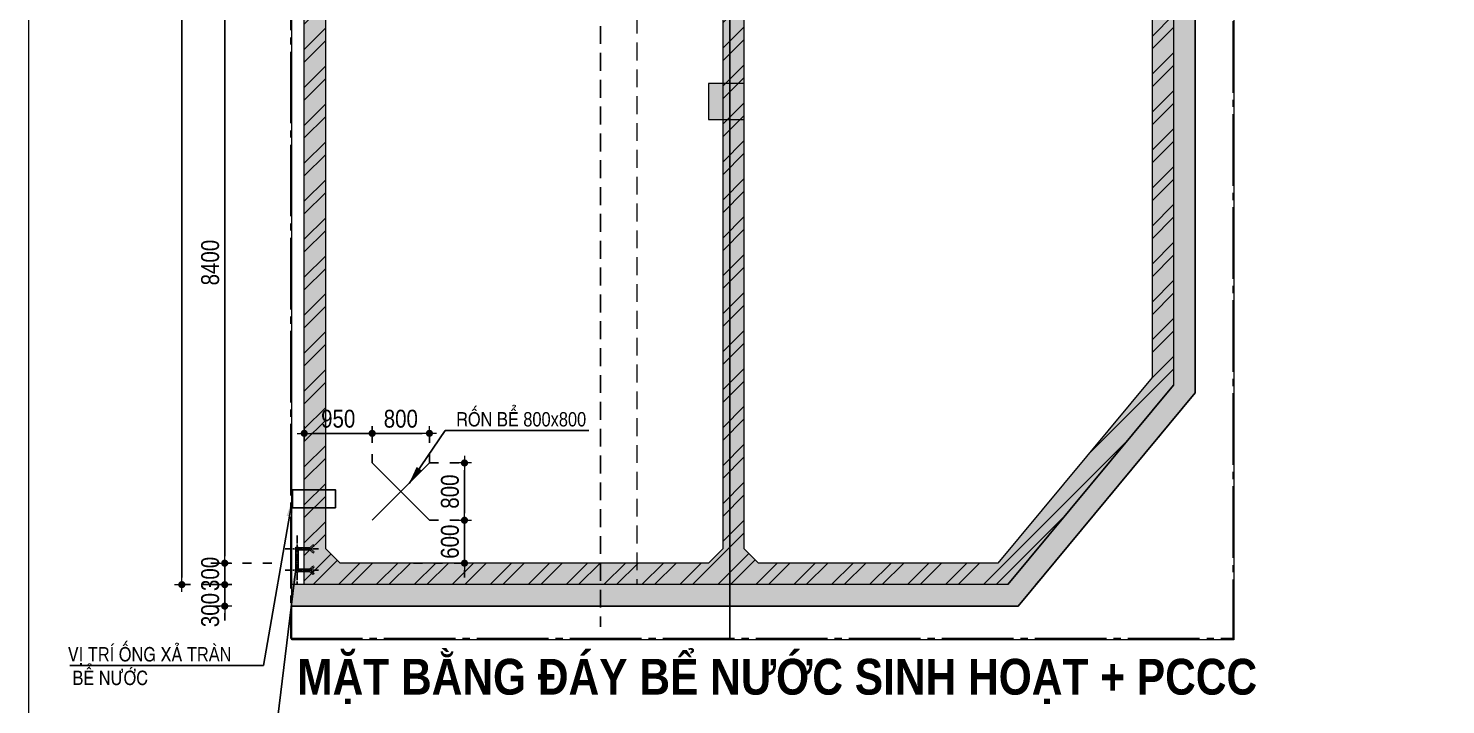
# Model space of a CAD drawing. Header units: millimetres. Extents: x -3021235 to -2791292, y 574414 to 656108.
# Drawn here: x -3021235 to -3001425, y 612313 to 621763 of the extents above; entities that cross this region are included whole.
import ezdxf
from ezdxf import colors
from ezdxf.entities.mleader import LeaderData, LeaderLine
from ezdxf.enums import TextEntityAlignment as Align
from ezdxf.math import Vec2, Vec3
from ezdxf.xclip import XClip

# ---------------------------------------------------------------- set-up
doc = ezdxf.new("R2010")
doc.units = ezdxf.units.MM
doc.header["$LTSCALE"] = 100
doc.header["$MEASUREMENT"] = 0
for name, pattern in [('A14-Chi Tiet Be Nuoc SH+PCCC$0$$0$HIDDEN', [0.375, 0.25, -0.125]), ('A14-Chi Tiet Be Nuoc SH+PCCC$0$Grid Line 200$0$Center101', [13, 10, -1, 1, -1]), ('A14-Chi Tiet Be Nuoc SH+PCCC$0$HTT Center', [13, 10, -1, 1, -1]), ('A14-Chi Tiet Be Nuoc SH+PCCC$0$HTT Hidden 10.5', [1.5, 1, -0.5]), ('A8-Chi tiet ramp doc$0$Grid Level$0$Center101', [13, 10, -1, 1, -1]), ('CHG_XX_Cot_Ham 1$0$MB_Luoi truc$0$HTT Hidden 21', [3, 2, -1]), ('CHG_XX_Cot_Ham 2$0$MB_Luoi truc$0$HTT Hidden 21', [3, 2, -1]), ('CHG_XX_Damsan_Ham 2$0$CHG_XX_Damsan_Ham 2$0$HIDDEN', [0.375, 0.25, -0.125]), ('CHG_XX_Luoi truc$0$MB_Luoi truc$0$Center101', [13, 10, -1, 1, -1]), ('HIDDEN5', [2.8375, 1.25, -1.5875]), ('MB Ham 2$0$COLD_WATER', [10.5, 6.5, -2, 0, -2])]:
    doc.linetypes.add(name, pattern=pattern)
doc.layers.get('0').update_dxf_attribs({"lineweight": 9})
doc.layers.get('Defpoints').update_dxf_attribs({"color": 254, "lineweight": 0})
for name, color, linetype, lineweight in [("'S_General_Dim_1", 1, 'Continuous', 18), ('CHG_XX_Cot_Ham 1$0$Ap0302_PC', 150, 'Continuous', 9), ('CHG_XX_Cot_Ham 1$0$Ap0311_H', 8, 'Continuous', 15), ('CHG_XX_Cot_Ham 2$0$NS-DuongBao', 3, 'Continuous', 18), ('CHG_XX_Cot_Ham 2$0$NS-Hatch', 8, 'Continuous', 25), ('CHG_XX_Cot_Ham 2$0$NS-Pier-H2', 150, 'Continuous', 13), ('CHG_XX_Damsan_Ham 1$0$DBAO', 3, 'Continuous', 13), ('CHG_XX_Damsan_Ham 1$0$DGIONG', 4, 'Continuous', 13), ("CHG_XX_Damsan_Ham 2$0$CHG_XX_Damsan_Ham 2$0$'S_General_Hidden_1 Thin", 1, 'CHG_XX_Damsan_Ham 2$0$CHG_XX_Damsan_Ham 2$0$HIDDEN', 18), ('CHG_XX_Damsan_Ham 2$0$CHG_XX_Damsan_Ham 2$0$CHG_XX_Damsan_Ham 2$0$Start net bao', 3, 'Continuous', 18), ('CHG_XX_Damsan_Ham 2$0$CHG_XX_Damsan_Ham 2$0$DBAO', 3, 'Continuous', 13), ('CHG_XX_Damsan_Ham 2$0$CHG_XX_Damsan_Ham 2$0$DTE-MEP-H-SLAB TEXT', 3, 'Continuous', 0), ('CHG_XX_Damsan_Ham 2$0$CHG_XX_Damsan_Ham 2$0$mach ngung thi cong', 6, 'Continuous', 13), ('CHG_XX_Damsan_Ham 2$0$CHG_XX_Damsan_Ham 2$0$Start net bao', 3, 'Continuous', 18), ('CHG_XX_Damsan_Ham 2$0$HATCH', 154, 'Continuous', 9), ('S_Concrete_Cont_2 Normal', 2, 'Continuous', 13)]:
    doc.layers.add(name, color=color, linetype=linetype, lineweight=lineweight)
for name, color, linetype in [('A14-Chi Tiet Be Nuoc SH+PCCC$0$CHI TIET RAMP DOC$0$Title Text', 1, 'Continuous'), ('A14-Chi Tiet Be Nuoc SH+PCCC$0$Ghi chu ban ve', 3, 'Continuous'), ('A14-Chi Tiet Be Nuoc SH+PCCC$0$Grid Line 200$0$Grid Line', 251, 'A14-Chi Tiet Be Nuoc SH+PCCC$0$Grid Line 200$0$Center101'), ('A14-Chi Tiet Be Nuoc SH+PCCC$0$Hatch vat lieu', 252, 'Continuous'), ('A14-Chi Tiet Be Nuoc SH+PCCC$0$Luoi Truc', 251, 'A14-Chi Tiet Be Nuoc SH+PCCC$0$HTT Center'), ('A14-Chi Tiet Be Nuoc SH+PCCC$0$Net Thay khac', 30, 'Continuous'), ('A14-Chi Tiet Be Nuoc SH+PCCC$0$Net thay Tuong', 3, 'Continuous'), ('A8-Chi tiet ramp doc$0$Grid Level$0$Podium Grid Line', 251, 'A8-Chi tiet ramp doc$0$Grid Level$0$Center101'), ('CHG_XX_Cot_Ham 1$0$MB_Cot ham$0$Concrete Line', 6, 'Continuous'), ('CHG_XX_Cot_Ham 1$0$mb_cot tang 1-3$0$Concrete Line', 6, 'Continuous'), ('CHG_XX_Damsan_Ham 2$0$CHG_XX_Damsan_Ham 2$0$MEP-00-GENERAL-35', 2, 'Continuous'), ('CHG_XX_Luoi truc$0$Grid', 34, 'Continuous'), ('CHG_XX_Luoi truc$0$Grid Line', 251, 'CHG_XX_Luoi truc$0$MB_Luoi truc$0$Center101'), ('MB Ham 2$0$MEP-H-N-CWATR-50CW', 3, 'MB Ham 2$0$COLD_WATER')]:
    doc.layers.add(name, color=color, linetype=linetype)
for name, color, linetype, lineweight, plot in [('CHG_XX_Cot_Ham 2$0$NS-Column-H2', 90, 'Continuous', 13, False), ('CHG_XX_Cot_Ham 2$0$NS-Column-H2 @ 1', 90, 'Continuous', 13, False), ('CHG_XX_Cot_Ham 2$0$NS-Column-H2 @ 150', 90, 'Continuous', 13, False)]:
    doc.layers.add(name, color=color, linetype=linetype, lineweight=lineweight, plot=plot)
doc.styles.add('A14-Chi Tiet Be Nuoc SH+PCCC$0$$0$Title Block Bold', font='VHELVEB_0.TTF')
doc.styles.add('A14-Chi Tiet Be Nuoc SH+PCCC$0$VNI-HelveC', font='VHELVCN_0.TTF')
doc.styles.add('ARIAL', font='ARIALN.TTF')
doc.styles.add('ArialB', font='arialbd.ttf')
doc.styles.add('CHG_XX_Damsan_Ham 1$0$MB Ham 1$0$DTE-VN', font='vn_vni.shx', dxfattribs={"width": 0.6})
doc.styles.add('CHG_XX_Luoi truc$0$MB_Luoi truc$0$Grid A-F$0$VNI-HelveCB', font='VHELVCB_0.TTF')
doc.dimstyles.new('RHE_100', dxfattribs={"dimscale": 100, "dimtxt": 2.5, "dimasz": 1, "dimexe": 0, "dimexo": 0, "dimgap": 0.75, "dimtad": 1, "dimdec": 0, "dimrnd": 10, "dimzin": 9, "dimdsep": 46, "dimtxsty": 'ARIAL', "dimblk1": 'DIMDOT', "dimblk2": 'DIMDOT', "dimsah": 1, "dimcen": 2, "dimdle": 3, "dimclre": 8, "dimclrt": 2, "dimadec": 0, "dimazin": 0, "dimtfac": 1, "dimtdec": 0, "dimtix": 1, "dimtmove": 2, "dimatfit": 3, "dimldrblk": 'DIMPIJL', "dimfxl": 1, "dimtvp": 1.8, "dimtolj": 1, "dimtzin": 0, "dimarcsym": 0})

# ---------------------------------------------------------------- blocks, each defined once
blk = doc.blocks.new('*U1432')
at = {"layer": 'CHG_XX_Cot_Ham 2$0$NS-Column-H2 @ 1'}
h = blk.add_hatch(color=256, dxfattribs=at)
h.dxf.hatch_style = 1
h.paths.add_polyline_path([(-250, -250), (-250, 250), (250, 250), (250, -250)])
at = {"layer": 'CHG_XX_Cot_Ham 2$0$NS-Column-H2 @ 150'}
h = blk.add_hatch(color=256, dxfattribs=at)
h.dxf.hatch_style = 1
h.paths.add_polyline_path([(-250, -250), (-250, 250), (250, 250), (250, -250)])
blk = doc.blocks.new('CHG_XX_Cot_Ham 2$0$500x500')
at = {"layer": 'CHG_XX_Cot_Ham 2$0$NS-Column-H2'}
blk.add_lwpolyline([(250, -250), (250, 250), (-250, 250), (-250, -250)], close=True, dxfattribs=at)
blk.add_blockref('*U1432', (0, 0), dxfattribs=at)
blk = doc.blocks.new('*U1206')
at = {"layer": 'CHG_XX_Luoi truc$0$Grid Line'}
blk.add_line((0, 0), (0, 608), dxfattribs=at)
at = {"layer": 'CHG_XX_Luoi truc$0$Grid', "lineweight": -2, "style": 'CHG_XX_Luoi truc$0$MB_Luoi truc$0$Grid A-F$0$VNI-HelveCB'}
for tag, p in [('GRIDSUB', (0, 617)), ('GRID', (0, -9))]:
    blk.add_attdef(tag, text='', height=5, dxfattribs=at).set_placement(p, align=Align.MIDDLE)
blk = doc.blocks.new('*U1208')
at = {"layer": 'CHG_XX_Luoi truc$0$Grid Line'}
blk.add_line((0, 0), (0, 438), dxfattribs=at)
at = {"layer": 'CHG_XX_Luoi truc$0$Grid', "lineweight": -2, "style": 'CHG_XX_Luoi truc$0$MB_Luoi truc$0$Grid A-F$0$VNI-HelveCB'}
for tag, p in [('GRIDSUB', (0, 447)), ('GRID', (0, -9))]:
    blk.add_attdef(tag, text='', height=5, dxfattribs=at).set_placement(p, align=Align.MIDDLE)
blk = doc.blocks.new('CHG_XX_Luoi truc')
at = {"layer": 'CHG_XX_Luoi truc$0$Grid', "xscale": 300, "yscale": 300, "zscale": 300}
blk.add_blockref('*U1206', (99550, -12747), dxfattribs=at)
at = {"layer": 'CHG_XX_Luoi truc$0$Grid', "xscale": 300.0000000000013, "yscale": 300.0000000000013, "zscale": 300.0000000000013, "rotation": 90}
blk.add_blockref('*U1208', (110703, 106750), dxfattribs=at)
blk = doc.blocks.new('CHG_XX_Cot_Ham 2')
at = {"layer": 'CHG_XX_Cot_Ham 2$0$NS-Hatch'}
h = blk.add_hatch(dxfattribs=at)
h.set_pattern_fill('ANSI32', color=256, scale=1000, style=0)
h.set_pattern_definition([(45, (-2213769.43, 588216.8), (-265.165043, 265.165043), []), (45, (-2213592.66, 588216.8), (-265.165043, 265.165043), [])])
h.paths.add_polyline_path([(99450, -8200), (99250, -8400), (94099.8, -8400), (93899.8, -8200), (93899.8, 13349.8), (94100, 13550), (96700, 13550), (99250, 13550), (99450, 13350)], flags=16)
h.paths.add_polyline_path([(93599.8, 13850), (97000, 13850), (99550, 13850), (105750, 13850), (105750, -5913.6), (103434.7, -8700), (93599.8, -8700)])
h.paths.add_polyline_path([(99950, 13550), (105250, 13550), (105450, 13350), (105450, -5805.3), (103294, -8400), (99950, -8400), (99750, -8200), (99750, 13350)])
h = blk.add_hatch(dxfattribs=at)
h.set_pattern_fill('AR-CONC', color=256, scale=50)
h.set_pattern_definition([(50, (0, 0), (358.6301, -31.3761), [37.5, -412.5]), (355, (0, 0), (-69.3757, 376.0961), [30, -330]), (100.45144, (29.9, -2.6), (289.2544, 344.72), [31.8701, -350.571]), (46.1842, (0, 100), (533.6207, -82.7596), [56.25, -618.75]), (96.63564, (44.47, 93.1), (467.331, 487.0593), [47.8052, -525.857]), (351.18416, (0, 100), (467.331, 487.0593), [45, -495]), (21, (50, 75), (298.4535, -201.30945), [37.5, -412.5]), (326, (50, 75), (121.6577, 362.575), [30, -330]), (71.45144, (74.87, 58.22), (420.1112, 161.2656), [31.8701, -350.571]), (37.5, (0, 0), (6.07993, 166.44693), [0, -326, 0, -335, 0, -331.25]), (7.5, (0, 0), (131.53477, 197.20586), [0, -191, 0, -318.5, 0, -126.25]), (327.5, (-111.5, 0), (266.91122, -11.27744), [0, -125, 0, -390, 0, -517.5]), (317.5, (-161.5, 0), (291.5931, 50.0525), [0, -162.5, 0, -259, 0, -367.5])])
h.paths.add_polyline_path([(99450, -8200), (99250, -8400), (94099.8, -8400), (93899.8, -8200), (93899.8, 13349.8), (94100, 13550), (96700, 13550), (99250, 13550), (99450, 13350)], flags=16)
h.paths.add_polyline_path([(93599.8, 13850), (97000, 13850), (99550, 13850), (105750, 13850), (105750, -5913.6), (103434.7, -8700), (93599.8, -8700)])
h.paths.add_polyline_path([(99950, 13550), (105250, 13550), (105450, 13350), (105450, -5805.3), (103294, -8400), (99950, -8400), (99750, -8200), (99750, 13350)])
at = {"layer": 'CHG_XX_Cot_Ham 2$0$NS-Pier-H2'}
h = blk.add_hatch(color=256, dxfattribs=at)
h.dxf.hatch_style = 1
h.paths.add_polyline_path([(99639.2, 163400), (-10900, 163400), (-10900, 85450), (-300, 85450), (-300, 84050), (32350, 84050), (32350, -9000), (103575.5, -9000), (106050, -6022), (106050, 158254.3)])
h.paths.add_polyline_path([(99533.7, 163100), (105750, 158110.4), (105750, 90450), (105650, 90450), (105750, 90450), (105750, 13850), (105750, 13722.3), (105750, -5913.6), (103434.7, -8700), (93599.8, -8700), (93299.8, -8700), (32650, -8700), (32650, 84350), (0, 84350), (0, 85750), (-10600, 85750), (-10600, 163100), (93600, 163100)], flags=16)
at = {"layer": 'CHG_XX_Cot_Ham 2$0$NS-DuongBao'}
for points in [[(93599.8, 13850), (97000, 13850), (97000, 13850), (99550, 13850), (99550, 13850), (105750, 13850), (105750, -5913.6), (103434.7, -8700), (93599.8, -8700), (93599.8, 13850)], [(99450, -8200), (99250, -8400), (94099.8, -8400), (93899.8, -8200), (93899.8, 13349.8), (94100, 13550), (96700, 13550), (96700, 13550), (99250, 13550), (99450, 13350), (99450, -8200)], [(105450, 13350), (105450, -5805.3), (103294, -8400), (99950, -8400), (99750, -8200), (99750, 13350), (99950, 13550), (105250, 13550), (105450, 13350)]]:
    blk.add_lwpolyline(points, dxfattribs=at)
at = {"layer": 'CHG_XX_Cot_Ham 2$0$NS-Hatch'}
blk.add_line((103434.7, -8700), (105750, -5913.6), dxfattribs=at)
at = {"layer": 'CHG_XX_Cot_Ham 2$0$NS-Pier-H2'}
for p, q in [((106050, 158254.3), (106050, -6022)), ((106050, -6022), (103575.5, -9000)), ((93599.8, -8700), (32650, -8700)), ((103575.5, -9000), (32350, -9000))]:
    blk.add_line(p, q, dxfattribs=at)
at = {"layer": 'CHG_XX_Cot_Ham 2$0$NS-Pier-H2', "linetype": 'CHG_XX_Cot_Ham 2$0$MB_Luoi truc$0$HTT Hidden 21'}
blk.add_lwpolyline([(99639.2, 163400), (106050, 158254.3), (106050, -6022), (103575.5, -9000), (32350, -9000), (32350, 84050), (-300, 84050), (-300, 85450), (-10900, 85450), (-10900, 163400)], close=True, dxfattribs=at)
at = {"layer": 'CHG_XX_Cot_Ham 2$0$NS-Pier-H2'}
blk.add_lwpolyline([(99450, 4800), (99450, -8100)], dxfattribs=at)
at = {"layer": 'CHG_XX_Cot_Ham 2$0$NS-Column-H2'}
blk.add_blockref('CHG_XX_Cot_Ham 2$0$500x500', (99500, -1950), dxfattribs=at)
at = {"layer": 'CHG_XX_Cot_Ham 2$0$NS-Pier-H2'}
blk.add_blockref('CHG_XX_Luoi truc', (0, 0), dxfattribs=at)
blk = doc.blocks.new('CHG_XX_Damsan_Ham 2$0$CHG_XX_Damsan_Ham 2$0$sdfsgdh')
at = {"layer": 'CHG_XX_Damsan_Ham 2$0$CHG_XX_Damsan_Ham 2$0$DTE-MEP-H-SLAB TEXT', "color": 2, "ltscale": 0.5, "flags": 128}
blk.add_lwpolyline([(102488, -169200), (103400, -169200), (103400, -146650), (116050, -146650), (116050, -126126)], dxfattribs=at)
at = {"layer": 'CHG_XX_Damsan_Ham 2$0$CHG_XX_Damsan_Ham 2$0$MEP-00-GENERAL-35'}
blk.add_lwpolyline([(99488, -169200), (99488, -167800), (102288, -167800), (102288, -169400), (103600, -169400), (103600, -146850), (116250, -146850), (116250, -125526)], dxfattribs=at)
blk = doc.blocks.new('CHG_XX_Damsan_Ham 2', base_point=(3089256, -609981))
at = {"layer": "CHG_XX_Damsan_Ham 2$0$CHG_XX_Damsan_Ham 2$0$'S_General_Hidden_1 Thin", "ltscale": 10}
for p, q in [((98250, 0), (98250, -8700)), ((99550, 0), (99550, -8700))]:
    blk.add_line(p, q, dxfattribs=at)
at = {"layer": 'CHG_XX_Damsan_Ham 2$0$CHG_XX_Damsan_Ham 2$0$CHG_XX_Damsan_Ham 2$0$Start net bao'}
for points in [[(-10900, 163400), (99639, 163400), (106050, 158250), (106050, -6022), (103576, -9000), (32350, -9000), (32350, 84050), (-300, 84050)], [(93300, -8700), (93300, -9000), (103576, -9000), (106050, -6022), (106050, 13850)]]:
    blk.add_lwpolyline(points, dxfattribs=at)
at = {"layer": 'CHG_XX_Damsan_Ham 2$0$CHG_XX_Damsan_Ham 2$0$mach ngung thi cong'}
blk.add_lwpolyline([(23700, 90148), (-100, 90150), (-100, 153400), (99650, 153400), (99650, 71950), (75851, 71950), (75851, 88800), (75851, 88800), (75851, 129600), (23700, 129600)], close=True, dxfattribs=at)
at = {"layer": 'CHG_XX_Damsan_Ham 2$0$CHG_XX_Damsan_Ham 2$0$Start net bao'}
for points in [[(-10900, 163400), (99639, 163400), (106050, 158250), (106050, -6022), (103576, -9000), (32350, -9000), (32350, 84050), (-300, 84050)], [(93300, -8700), (93300, -9000), (103576, -9000), (106050, -6022), (106050, 13850)]]:
    blk.add_lwpolyline(points, dxfattribs=at)
at = {"layer": 'CHG_XX_Damsan_Ham 2$0$CHG_XX_Damsan_Ham 2$0$DBAO'}
blk.add_blockref('CHG_XX_Cot_Ham 2', (0, 0), dxfattribs=at)
at = {"layer": 'CHG_XX_Damsan_Ham 2$0$CHG_XX_Damsan_Ham 2$0$DTE-MEP-H-SLAB TEXT'}
blk.add_blockref('CHG_XX_Damsan_Ham 2$0$CHG_XX_Damsan_Ham 2$0$sdfsgdh', (-10700, 160900), dxfattribs=at)
at = {"layer": 'CHG_XX_Damsan_Ham 2$0$HATCH'}
blk.add_blockref('CHG_XX_Cot_Ham 2', (0, 0), dxfattribs=at)
blk = doc.blocks.new('DIMDOT')
for p, q in [((1, 0), (-1, 0)), ((0, -1), (0, 1))]:
    blk.add_line(p, q)
at = {"const_width": 0.5}
blk.add_lwpolyline([(-0.25, 0, 1), (0.25, 0, 1)], format="xyb", close=True, dxfattribs=at)
blk = doc.blocks.new('*D21')
at = {"layer": "'S_General_Dim_1", "color": 8, "linetype": 'HIDDEN5', "lineweight": -2, "transparency": 16777216}
for p, q in [((-3017834, 622690), (-3018490, 622690)), ((-3017834, 614290), (-3018490, 614290))]:
    blk.add_line(p, q, dxfattribs=at)
at = {"layer": "'S_General_Dim_1", "color": 0, "lineweight": -2, "transparency": 16777216}
blk.add_line((-3018490, 622590), (-3018490, 614390), dxfattribs=at)
at = {"layer": 'Defpoints', "color": 0, "transparency": 16777216}
for p in [(-3017834, 622690), (-3018490, 614290), (-3017834, 614290)]:
    blk.add_point(p, dxfattribs=at)
at = {"layer": "'S_General_Dim_1", "color": 0, "lineweight": -2, "transparency": 16777216, "xscale": 100, "yscale": 100, "zscale": 100}
for p, rotation in [((-3018490, 622690), 90), ((-3018490, 614290), 270)]:
    blk.add_blockref('DIMDOT', p, dxfattribs=dict(at, rotation=rotation))
at = {"layer": "'S_General_Dim_1", "color": 2, "transparency": 16777216, "insert": (-3018693, 618490), "char_height": 250, "attachment_point": 5, "rotation": 90, "style": 'ARIAL'}
blk.add_mtext('\\A1;8400', dxfattribs=at)
blk = doc.blocks.new('DIMPIJL')
at = {"linetype": 'ByBlock'}
blk.add_solid([(-2.5, 0.42), (-2.5, -0.42), (0, 0)], dxfattribs=at)
blk = doc.blocks.new('*D22')
at = {"layer": "'S_General_Dim_1", "color": 0, "lineweight": -2, "transparency": 16777216}
for p, q in [((-3018490, 614390), (-3018490, 614490)), ((-3018490, 614290), (-3018490, 613990)), ((-3018490, 613890), (-3018490, 613790))]:
    blk.add_line(p, q, dxfattribs=at)
at = {"layer": "'S_General_Dim_1", "color": 8, "linetype": 'HIDDEN5', "lineweight": -2, "transparency": 16777216}
for p, q in [((-3018684, 614290), (-3018490, 614290)), ((-3018684, 613990), (-3018490, 613990))]:
    blk.add_line(p, q, dxfattribs=at)
at = {"layer": 'Defpoints', "color": 0, "transparency": 16777216}
for p in [(-3018684, 614290), (-3018684, 613990), (-3018490, 613990)]:
    blk.add_point(p, dxfattribs=at)
at = {"layer": "'S_General_Dim_1", "color": 0, "lineweight": -2, "transparency": 16777216, "xscale": 100, "yscale": 100, "zscale": 100}
for p, rotation in [((-3018490, 614290), 270), ((-3018490, 613990), 90)]:
    blk.add_blockref('DIMDOT', p, dxfattribs=dict(at, rotation=rotation))
at = {"layer": "'S_General_Dim_1", "color": 2, "transparency": 16777216, "insert": (-3018693, 614140), "char_height": 250, "attachment_point": 5, "rotation": 90, "style": 'ARIAL'}
blk.add_mtext('\\A1;300', dxfattribs=at)
blk = doc.blocks.new('*D23')
at = {"layer": "'S_General_Dim_1", "color": 0, "lineweight": -2, "transparency": 16777216}
for p, q in [((-3018490, 614090), (-3018490, 614190)), ((-3018490, 613990), (-3018490, 613690)), ((-3018490, 613590), (-3018490, 613490))]:
    blk.add_line(p, q, dxfattribs=at)
at = {"layer": "'S_General_Dim_1", "color": 8, "linetype": 'HIDDEN5', "lineweight": -2, "transparency": 16777216}
for p, q in [((-3018684, 613990), (-3018490, 613990)), ((-3018684, 613690), (-3018490, 613690))]:
    blk.add_line(p, q, dxfattribs=at)
at = {"layer": 'Defpoints', "color": 0, "transparency": 16777216}
for p in [(-3018684, 613990), (-3018684, 613690), (-3018490, 613690)]:
    blk.add_point(p, dxfattribs=at)
at = {"layer": "'S_General_Dim_1", "color": 0, "lineweight": -2, "transparency": 16777216, "xscale": 100, "yscale": 100, "zscale": 100}
for p, rotation in [((-3018490, 613990), 270), ((-3018490, 613690), 90)]:
    blk.add_blockref('DIMDOT', p, dxfattribs=dict(at, rotation=rotation))
at = {"layer": "'S_General_Dim_1", "color": 2, "transparency": 16777216, "insert": (-3018693, 613635), "char_height": 250, "attachment_point": 5, "rotation": 90, "style": 'ARIAL'}
blk.add_mtext('\\A1;300', dxfattribs=at)
blk = doc.blocks.new('*D24')
at = {"layer": "'S_General_Dim_1", "color": 8, "linetype": 'HIDDEN5', "lineweight": -2, "transparency": 16777216}
for p, q in [((-3018684, 636540), (-3019090, 636540)), ((-3018684, 613990), (-3019090, 613990))]:
    blk.add_line(p, q, dxfattribs=at)
at = {"layer": "'S_General_Dim_1", "color": 0, "lineweight": -2, "transparency": 16777216}
blk.add_line((-3019090, 636440), (-3019090, 614090), dxfattribs=at)
at = {"layer": 'Defpoints', "color": 0, "transparency": 16777216}
for p in [(-3018684, 636540), (-3019090, 613990), (-3018684, 613990)]:
    blk.add_point(p, dxfattribs=at)
at = {"layer": "'S_General_Dim_1", "color": 0, "lineweight": -2, "transparency": 16777216, "xscale": 100, "yscale": 100, "zscale": 100}
for p, rotation in [((-3019090, 636540), 90), ((-3019090, 613990), 270)]:
    blk.add_blockref('DIMDOT', p, dxfattribs=dict(at, rotation=rotation))
at = {"layer": "'S_General_Dim_1", "color": 2, "transparency": 16777216, "insert": (-3019293, 625265), "char_height": 250, "attachment_point": 5, "rotation": 90, "style": 'ARIAL'}
blk.add_mtext('\\A1;22550', dxfattribs=at)
blk = doc.blocks.new('*D77')
at = {"layer": "'S_General_Dim_1", "color": 8, "linetype": 'HIDDEN5', "lineweight": -2, "transparency": 16777216}
for p, q in [((-3016429, 615690), (-3016429, 616104)), ((-3015629, 615690), (-3015629, 616104))]:
    blk.add_line(p, q, dxfattribs=at)
at = {"layer": "'S_General_Dim_1", "color": 0, "lineweight": -2, "transparency": 16777216}
blk.add_line((-3015729, 616104), (-3016329, 616104), dxfattribs=at)
at = {"layer": 'Defpoints', "color": 0, "transparency": 16777216}
for p in [(-3016429, 616104), (-3016429, 615690), (-3015629, 615690)]:
    blk.add_point(p, dxfattribs=at)
at = {"layer": "'S_General_Dim_1", "color": 0, "lineweight": -2, "transparency": 16777216, "xscale": 100, "yscale": 100, "zscale": 100, "rotation": 180}
blk.add_blockref('DIMDOT', (-3016429, 616104), dxfattribs=at)
at = {"layer": "'S_General_Dim_1", "color": 0, "lineweight": -2, "transparency": 16777216, "xscale": 100, "yscale": 100, "zscale": 100}
blk.add_blockref('DIMDOT', (-3015629, 616104), dxfattribs=at)
at = {"layer": "'S_General_Dim_1", "color": 2, "transparency": 16777216, "insert": (-3016029, 616307), "char_height": 250, "attachment_point": 5, "style": 'ARIAL'}
blk.add_mtext('\\A1;800', dxfattribs=at)
blk = doc.blocks.new('*D78')
at = {"layer": "'S_General_Dim_1", "color": 0, "lineweight": -2, "transparency": 16777216}
blk.add_line((-3016529, 616104), (-3017279, 616104), dxfattribs=at)
at = {"layer": "'S_General_Dim_1", "color": 8, "linetype": 'HIDDEN5', "lineweight": -2, "transparency": 16777216}
blk.add_line((-3016429, 615690), (-3016429, 616104), dxfattribs=at)
at = {"layer": 'Defpoints', "color": 0, "transparency": 16777216}
for p in [(-3017379, 616104), (-3017379, 616104), (-3016429, 615690)]:
    blk.add_point(p, dxfattribs=at)
at = {"layer": "'S_General_Dim_1", "color": 0, "lineweight": -2, "transparency": 16777216, "xscale": 100, "yscale": 100, "zscale": 100, "rotation": 180}
blk.add_blockref('DIMDOT', (-3017379, 616104), dxfattribs=at)
at = {"layer": "'S_General_Dim_1", "color": 0, "lineweight": -2, "transparency": 16777216, "xscale": 100, "yscale": 100, "zscale": 100}
blk.add_blockref('DIMDOT', (-3016429, 616104), dxfattribs=at)
at = {"layer": "'S_General_Dim_1", "color": 2, "transparency": 16777216, "insert": (-3016904, 616307), "char_height": 250, "attachment_point": 5, "style": 'ARIAL'}
blk.add_mtext('\\A1;950', dxfattribs=at)
blk = doc.blocks.new('*D79')
at = {"layer": "'S_General_Dim_1", "color": 8, "linetype": 'HIDDEN5', "lineweight": -2, "transparency": 16777216}
for p, q in [((-3015629, 615690), (-3015139, 615690)), ((-3015629, 614890), (-3015139, 614890))]:
    blk.add_line(p, q, dxfattribs=at)
at = {"layer": "'S_General_Dim_1", "color": 0, "lineweight": -2, "transparency": 16777216}
blk.add_line((-3015139, 615590), (-3015139, 614990), dxfattribs=at)
at = {"layer": 'Defpoints', "color": 0, "transparency": 16777216}
for p in [(-3015629, 615690), (-3015629, 614890), (-3015139, 614890)]:
    blk.add_point(p, dxfattribs=at)
at = {"layer": "'S_General_Dim_1", "color": 0, "lineweight": -2, "transparency": 16777216, "xscale": 100, "yscale": 100, "zscale": 100}
for p, rotation in [((-3015139, 615690), 90), ((-3015139, 614890), 270)]:
    blk.add_blockref('DIMDOT', p, dxfattribs=dict(at, rotation=rotation))
at = {"layer": "'S_General_Dim_1", "color": 2, "transparency": 16777216, "insert": (-3015342, 615290), "char_height": 250, "attachment_point": 5, "rotation": 90, "style": 'ARIAL'}
blk.add_mtext('\\A1;800', dxfattribs=at)
blk = doc.blocks.new('*D80')
at = {"layer": "'S_General_Dim_1", "color": 0, "lineweight": -2, "transparency": 16777216}
for p, q in [((-3015139, 614990), (-3015139, 615090)), ((-3015139, 614890), (-3015139, 614290)), ((-3015139, 614190), (-3015139, 614090))]:
    blk.add_line(p, q, dxfattribs=at)
at = {"layer": "'S_General_Dim_1", "color": 8, "linetype": 'HIDDEN5', "lineweight": -2, "transparency": 16777216}
for p, q in [((-3015629, 614890), (-3015139, 614890)), ((-3015853, 614290), (-3015139, 614290))]:
    blk.add_line(p, q, dxfattribs=at)
at = {"layer": 'Defpoints', "color": 0, "transparency": 16777216}
for p in [(-3015629, 614890), (-3015853, 614290), (-3015139, 614290)]:
    blk.add_point(p, dxfattribs=at)
at = {"layer": "'S_General_Dim_1", "color": 0, "lineweight": -2, "transparency": 16777216, "xscale": 100, "yscale": 100, "zscale": 100}
for p, rotation in [((-3015139, 614890), 270), ((-3015139, 614290), 90)]:
    blk.add_blockref('DIMDOT', p, dxfattribs=dict(at, rotation=rotation))
at = {"layer": "'S_General_Dim_1", "color": 2, "transparency": 16777216, "insert": (-3015342, 614590), "char_height": 250, "attachment_point": 5, "rotation": 90, "style": 'ARIAL'}
blk.add_mtext('\\A1;600', dxfattribs=at)
blk = doc.blocks.new('*U117')
h = blk.add_hatch(color=256)
edge = h.paths.add_edge_path()
edge.add_line((-600, 0), (-849, 0))
edge.add_line((-849, 0), (0, 849))
edge.add_line((0, 849), (849, 0))
edge.add_line((849, 0), (600, 0))
edge.add_arc((0, 0), 600, 360, 540)
at = {"linetype": 'A14-Chi Tiet Be Nuoc SH+PCCC$0$$0$HIDDEN', "ltscale": 10}
blk.add_line((-600, 0), (-25495, 0), dxfattribs=at)
blk.add_line((-600, 0), (600, 0))
blk.add_lwpolyline([(-600, 0), (-849, 0), (0, 849), (849, 0), (600, 0, 1)], format="xyb", close=True)
blk.add_circle((0, 0), 600)
at = {"style": 'A14-Chi Tiet Be Nuoc SH+PCCC$0$$0$Title Block Bold', "flags": 8}
blk.add_attdef('VIEWNUMBER', text='', height=300, dxfattribs=at).set_placement((0, 0), align=Align.BOTTOM_CENTER)
blk.add_attdef('DRAWINGREFERENCE', text='', height=250, dxfattribs=at).set_placement((0, -120), align=Align.TOP_CENTER)
blk = doc.blocks.new('CHG_XX_Cot_Ham 1')
at = {"layer": 'CHG_XX_Cot_Ham 1$0$Ap0311_H'}
h = blk.add_hatch(color=256, dxfattribs=at)
h.dxf.hatch_style = 1
h.paths.add_polyline_path([(99639.2, 163400), (-10900, 163400), (-10900, 85450), (-300, 85450), (-300, 84050), (32350, 84050), (32350, -9000), (103575.5, -9000), (106050, -6022), (106050, 158254.3)])
h.paths.add_polyline_path([(99533.7, 163100), (105750, 158110.4), (105750, 90450), (105650, 90450), (105650, 90450), (105750, 90450), (105750, 13850), (105750, 13825.9), (105750, -5913.6), (103434.7, -8700), (93600, -8700), (32650, -8700), (32650, 84350), (0, 84350), (0, 85750), (-10600, 85750), (-10600, 163100), (93600, 163100)], flags=16)
at = {"layer": 'CHG_XX_Cot_Ham 1$0$Ap0302_PC'}
blk.add_lwpolyline([(32350, 84050), (-300, 84050), (-300, 85450), (-10900, 85450), (-10900, 163400), (99639.2, 163400), (106050, 158254.3), (106050, -6022), (103575.5, -9000), (32350, -9000)], close=True, dxfattribs=at)
blk.add_lwpolyline([(105750, 90444), (105750, -5913.6), (103434.7, -8700), (32650, -8700), (32650, 84350), (0, 84350), (0, 85750), (-10600, 85750), (-10600, 163100), (99533.7, 163100), (105750, 158110.4), (105750, 127475.9)], dxfattribs=at)
at = {"layer": 'CHG_XX_Cot_Ham 1$0$MB_Cot ham$0$Concrete Line', "linetype": 'CHG_XX_Cot_Ham 1$0$MB_Luoi truc$0$HTT Hidden 21'}
blk.add_lwpolyline([(99639.2, 163400), (106050, 158254.3), (106050, -6022), (103575.5, -9000), (32350, -9000), (32350, 84050), (-300, 84050), (-300, 85450), (-10900, 85450), (-10900, 163400)], close=True, dxfattribs=at)
at = {"layer": 'CHG_XX_Cot_Ham 1$0$mb_cot tang 1-3$0$Concrete Line'}
blk.add_blockref('CHG_XX_Luoi truc', (0, 0), dxfattribs=at)
blk = doc.blocks.new('A14-Chi Tiet Be Nuoc SH+PCCC$0$HHH')
at = {"layer": 'A14-Chi Tiet Be Nuoc SH+PCCC$0$Hatch vat lieu', "linetype": 'A14-Chi Tiet Be Nuoc SH+PCCC$0$HTT Hidden 10.5', "ltscale": 0.1}
for p, q in [((-208, 122), (-194, 137)), ((-208, 122), (-166, 80)), ((-194, 137), (-152, 94)), ((-166, 0), (-166, 80)), ((-152, 94), (-148, 94)), ((-106, 137), (-148, 94)), ((-92, 122), (-134, 80)), ((-134, 0), (-134, 80)), ((-92, 122), (-106, 137)), ((92, 122), (106, 137)), ((92, 122), (134, 80)), ((106, 137), (148, 94)), ((134, 0), (134, 80)), ((148, 94), (152, 94)), ((194, 137), (152, 94)), ((208, 122), (166, 80)), ((166, 0), (166, 80)), ((208, 122), (194, 137))]:
    blk.add_line(p, q, dxfattribs=at)
at = {"layer": 'A14-Chi Tiet Be Nuoc SH+PCCC$0$Luoi Truc', "linetype": 'A14-Chi Tiet Be Nuoc SH+PCCC$0$HTT Center', "ltscale": 0.1}
for p, q in [((-150, -265), (-150, 200)), ((150, -265), (150, 200)), ((-335, -100), (335, -100))]:
    blk.add_line(p, q, dxfattribs=at)
at = {"layer": 'A14-Chi Tiet Be Nuoc SH+PCCC$0$Net Thay khac'}
for p, q in [((-166, -81), (-166, 0)), ((-134, -81), (-134, 0)), ((134, -81), (134, 0)), ((166, -81), (166, 0)), ((-131, -84), (131, -84)), ((-131, -116), (131, -116))]:
    blk.add_line(p, q, dxfattribs=at)
at = {"layer": 'A14-Chi Tiet Be Nuoc SH+PCCC$0$Net thay Tuong'}
for centre in [(-150, -100), (150, -100)]:
    blk.add_circle(centre, 25, dxfattribs=at)
blk = doc.blocks.new('A$C2F4B454A')
at = {"layer": 'MB Ham 2$0$MEP-H-N-CWATR-50CW', "color": 5, "linetype": 'Continuous', "ltscale": 0.5}
blk.add_lwpolyline([(-10139, 1625), (-9539, 1625), (-9539, 1375), (-10139, 1375)], close=True, dxfattribs=at)
at = {"rotation": 270}
blk.add_blockref('A14-Chi Tiet Be Nuoc SH+PCCC$0$HHH', (-9976, 650), dxfattribs=at)
blk = doc.blocks.new('CHG_XX_Damsan_Ham 1', base_point=(3089256, -609981))
at = {"layer": 'CHG_XX_Damsan_Ham 1$0$DBAO'}
blk.add_lwpolyline([(-10900, 85450), (-10900, 163400), (99639, 163400), (106050, 158250), (106050, -6022), (103576, -9000), (32350, -9000), (32350, 84050), (-300, 84050), (-300, 85450), (-10900, 85450)], dxfattribs=at)
at = {"layer": 'CHG_XX_Damsan_Ham 1$0$DGIONG'}
blk.add_blockref('CHG_XX_Cot_Ham 1', (0, 0), dxfattribs=at)
at = {"layer": 'Defpoints', "ltscale": 0.5}
ml = blk.add_multileader_mtext('Standard', dxfattribs=at)
ml.set_content('MOÙNG MAÙY BÔM CHÖÕA CHAÙY BAÈNG BEÂ TOÂNG CAO 300mm \\PTROÏNG LÖÔÏNG BÔM 1000kg', color=256, style='CHG_XX_Damsan_Ham 1$0$MB Ham 1$0$DTE-VN')
ml.set_leader_properties()
ml.build(insert=Vec2(0, 0))
ml.multileader.update_dxf_attribs({"text_right_attachment_type": 6, "dogleg_length": 0.36, "arrow_head_size": 125})
ctx = ml.context
ctx.base_point, ctx.char_height, ctx.arrow_head_size, ctx.landing_gap_size, ctx.plane_origin = Vec3(110768, 18862), 250, 125, 0.09, Vec3(104241, 18862)
ctx.right_attachment = 6
notes = []
notes.append((ctx, [(0, (1, 1, 0), (110768, 18862), (1, 0), 0.36, [(0, [(101859, 18862)], 0, [])])]))
ctx.mtext.insert, ctx.mtext.flow_direction = Vec3(110768, 19029), 5
for ctx, leaders in notes:
    for number, flags, end, landing, length, lines in leaders:
        leader = LeaderData()
        leader.index, (leader.has_last_leader_line, leader.has_dogleg_vector, leader.attachment_direction) = number, flags
        leader.last_leader_point, leader.dogleg_vector, leader.dogleg_length = Vec3(end), Vec3(landing), length
        for number, points, colour, breaks in lines:
            line = LeaderLine()
            line.index, line.vertices, line.color, line.breaks = number, Vec3.list(points), colors.encode_raw_color(colour), breaks
            leader.lines.append(line)
        ctx.leaders.append(leader)

msp = doc.modelspace()

# ---------------------------------------------------------------- linework, layer by layer
at = {"layer": "'S_General_Dim_1"}
for p, q in [((-3015629.1, 614890.4), (-3016428.8, 615690.4)), ((-3015629.1, 615690.4), (-3016428.8, 614890.4))]:
    msp.add_line(p, q, dxfattribs=at)
at = {"layer": 'A14-Chi Tiet Be Nuoc SH+PCCC$0$Grid Line 200$0$Grid Line'}
msp.add_line((-3011428.5, 613228.9), (-3011428.5, 638439.2), dxfattribs=at)
at = {"layer": 'Defpoints'}
msp.add_lwpolyline([(-3021234.9, 583607.5), (-2954034.9, 583607.5), (-2954034.9, 639807.5), (-3021234.9, 639807.5)], close=True, dxfattribs=at)
at = {"layer": 'S_Concrete_Cont_2 Normal'}
msp.add_lwpolyline([(-3004388.1, 613217.2), (-3017552.6, 613217.2), (-3017552.6, 636674.7), (-3004388.1, 636674.7)], close=True, dxfattribs=at)

# ---------------------------------------------------------------- block references
at = {"layer": 'A14-Chi Tiet Be Nuoc SH+PCCC$0$Ghi chu ban ve'}
ref = msp.add_blockref('*U117', (-3013236.1, 638894.3), dxfattribs=dict(at, rotation=90))
ref.add_attrib('VIEWNUMBER', '1-1', dxfattribs={"layer": '0', "height": 300, "rotation": 90, "style": 'A14-Chi Tiet Be Nuoc SH+PCCC$0$$0$Title Block Bold'}).set_placement((-3013236.1, 638894.3), align=Align.BOTTOM_CENTER)
ref.add_attrib('DRAWINGREFERENCE', '-', dxfattribs={"layer": '0', "height": 250, "rotation": 90, "style": 'A14-Chi Tiet Be Nuoc SH+PCCC$0$$0$Title Block Bold'}).set_placement((-3013116.1, 638894.3), align=Align.TOP_CENTER)
at = {"layer": 'A8-Chi tiet ramp doc$0$Grid Level$0$Podium Grid Line'}
ref = msp.add_blockref('CHG_XX_Damsan_Ham 2', (45737.8, -98770.6), dxfattribs=at)
XClip(ref).set_block_clipping_path([(93137.2532517398, 75145.4415100714), (106717.2152070859, 128458.8479890045)])
ref = msp.add_blockref('CHG_XX_Damsan_Ham 1', (62941.5, -98770.6), dxfattribs=at)
XClip(ref).set_block_clipping_path([(93170.3433262068, 75208.4113567047), (106650.0424245549, 128471.1150953922)])
ref = msp.add_blockref('CHG_XX_Damsan_Ham 2', (-21722.6, 12709.2), dxfattribs=at)
XClip(ref).set_block_clipping_path([(93412.9708876428, -9454.1800700831), (106584.8561394047, 13974.1043962822)])
at = {"layer": 'S_Concrete_Cont_2 Normal'}
msp.add_blockref('A$C2F4B454A', (-3007403, 613690.2), dxfattribs=at)
ref = msp.add_blockref('CHG_XX_Damsan_Ham 1', (-21722.6, -15357), dxfattribs=at)
XClip(ref).set_block_clipping_path([(93425.958600299, -9473.0800148518), (106590.4373304178, 13984.4288523339)])

# ---------------------------------------------------------------- texts
at = {"layer": "'S_General_Dim_1", "style": 'A14-Chi Tiet Be Nuoc SH+PCCC$0$VNI-HelveC'}
for s, p in [('VÒ TRÍ OÁNG XAÛ TRAØN', (-3020683, 612917.4)), (' BEÅ NÖÔÙC', (-3020683, 612587.4))]:
    msp.add_text(s, height=200, dxfattribs=at).set_placement(p)
at = {"layer": "'S_General_Dim_1", "insert": (-3013438.2, 616400.6), "char_height": 200, "width": 10693.027, "attachment_point": 3, "line_spacing_factor": 0.9, "style": 'A14-Chi Tiet Be Nuoc SH+PCCC$0$VNI-HelveC'}
msp.add_mtext('ROÁN BEÅ 800x800', dxfattribs=at)
at = {"layer": 'A14-Chi Tiet Be Nuoc SH+PCCC$0$CHI TIET RAMP DOC$0$Title Text', "linetype": 'ByBlock', "style": 'ArialB', "width": 0.85}
msp.add_text('MẶT BẰNG ĐÁY BỂ NƯỚC SINH HOẠT + PCCC', height=500, dxfattribs=at).set_placement((-3017476.9, 612453.3))

# ---------------------------------------------------------------- dimensions: what is measured, and where the dimension line sits
at = {"layer": "'S_General_Dim_1"}
for base, p1, p2, picture, middle in [((-3019090.4, 613990.2), (-3018684.2, 636540.2), (-3018684.2, 613990.2), '*D24', (-3019293.1, 625265.2)), ((-3018490.4, 614290.2), (-3017834.2, 622689.8), (-3017834.2, 614290.2), '*D21', (-3018693.1, 618490)), ((-3015139.3, 614890.4), (-3015629.1, 615690.4), (-3015629.1, 614890.4), '*D79', (-3015341.9, 615290.4)), ((-3015139.3, 614290.2), (-3015629.1, 614890.4), (-3015852.6, 614290.2), '*D80', (-3015341.9, 614590.3)), ((-3018490.4, 613990.2), (-3018684.2, 614290.2), (-3018684.2, 613990.2), '*D22', (-3018693.1, 614140.2))]:
    dim = msp.add_linear_dim(base=base, p1=p1, p2=p2, angle=90, dimstyle='RHE_100', dxfattribs=at)
    dim.commit()
    dim.dimension.update_dxf_attribs({"geometry": picture, "text_midpoint": middle})
for base, p1, p2, picture, middle in [((-3017378.8, 616104.3), (-3016428.8, 615690.4), (-3017378.8, 616104.3), '*D78', (-3016903.8, 616307)), ((-3016428.8, 616104.3), (-3015629.1, 615690.4), (-3016428.8, 615690.4), '*D77', (-3016028.9, 616307))]:
    dim = msp.add_linear_dim(base=base, p1=p1, p2=p2, dimstyle='RHE_100', dxfattribs=at)
    dim.commit()
    dim.dimension.update_dxf_attribs({"geometry": picture, "text_midpoint": middle})
dim = msp.add_linear_dim(base=(-3018490.4, 613690.2), p1=(-3018684.2, 613990.2), p2=(-3018684.2, 613690.2), angle=90, dimstyle='RHE_100', dxfattribs=at)
dim.commit()
dim.dimension.update_dxf_attribs({"geometry": '*D23', "text_midpoint": (-3018692.5, 613634.7), "dimtype": 160})

# ---------------------------------------------------------------- leaders
for points in [[(-3015914.3, 615405.1), (-3015410.2, 616143), (-3013401.6, 616143)], [(-3017541.7, 615190.4), (-3017947.7, 612858.9), (-3020655.8, 612858.9)], [(-3017494.8, 614209.5), (-3017770.1, 611954), (-3020655.8, 611954)]]:
    msp.add_leader(points, dimstyle='RHE_100', dxfattribs=at)

doc.saveas('drawing.dxf')
